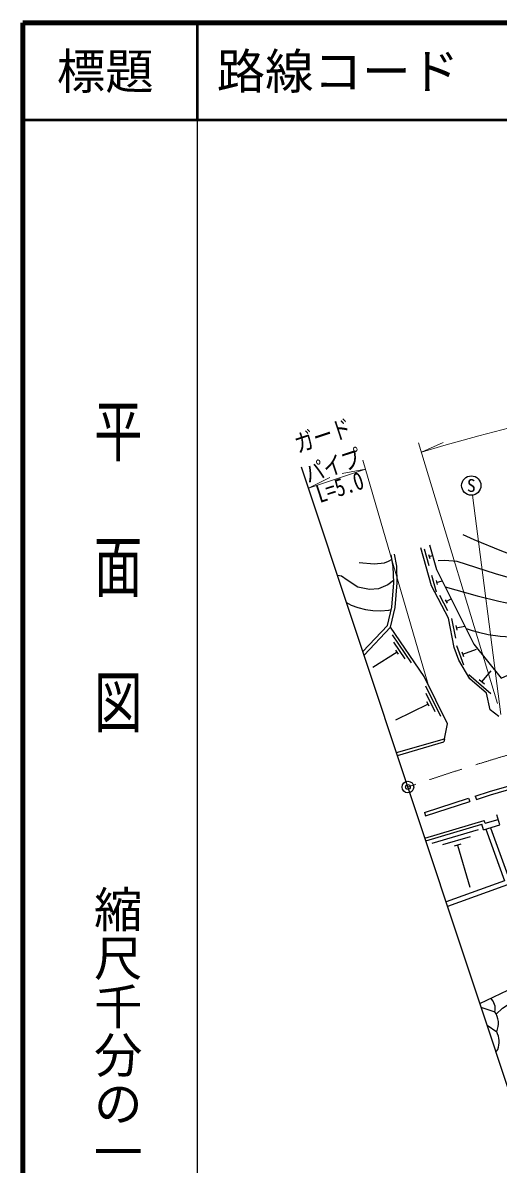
# Model space of a CAD drawing. Units: millimetres, scale not verified. Extents: x 40000 to 680000, y 20000 to 380000.
# Drawn here: x 40000 to 89045, y 262209 to 380000 of the extents above; entities that cross this region are included whole.
import ezdxf
from ezdxf.enums import TextEntityAlignment as Align

# ---------------------------------------------------------------- set-up
doc = ezdxf.new("R2010")
doc.units = ezdxf.units.MM
doc.header["$LTSCALE"] = 1000
doc.header["$PDMODE"] = 32
doc.header["$PDSIZE"] = 500
doc.linetypes.add('CHAIN', pattern=[18.5, 12, -1.5, 3.5, -1.5])
for name, color, linetype, lineweight in [('M-BGD', 7, 'Continuous', 25), ('M-BMK', 2, 'CHAIN', 13), ('M-BMK-OTRS', 5, 'Continuous', 25), ('M-BMK-SRVR', 3, 'Continuous', 25), ('M-STR-HTXT', 7, 'Continuous', 13), ('M-STR-STRC', 7, 'Continuous', 25), ('M-TTL', 2, 'Continuous', 140), ('M-TTL-BAND', 7, 'Continuous', 25), ('M-TTL-LINE', 7, 'Continuous', 50)]:
    doc.layers.add(name, color=color, linetype=linetype, lineweight=lineweight)
doc.layers.add('M-OTRS', color=6, linetype='Continuous')
doc.layers.add('M-TTL-TXT', color=7, linetype='Continuous')
doc.styles.add('@ＭＳ ゴシック', font='')
doc.styles.add('ＭＳ ゴシック', font='')
doc.styles.get('@ＭＳ ゴシック').set_extended_font_data('@MS Gothic')
doc.styles.get('ＭＳ ゴシック').set_extended_font_data('MS Gothic')

msp = doc.modelspace()

# ---------------------------------------------------------------- linework, layer by layer
at = {"layer": 'M-BGD'}
for p, q in [((81394, 325716), (81881, 323983)), ((81869, 325133), (81983, 324729)), ((81926, 324931), (82286, 325032)), ((82155, 323012), (82642, 321279)), ((82631, 322429), (82744, 322025)), ((82687, 322227), (83284, 322395)), ((82998, 320936), (83833, 319341)), ((83584, 320464), (83779, 320092)), ((83681, 320278), (84206, 320544)), ((84218, 318541), (84632, 316482)), ((84671, 317811), (84767, 317331)), ((84719, 317571), (85598, 317748)), ((80096, 313934), (78131, 316831)), ((79454, 314345), (78276, 316083)), ((84759, 315740), (85456, 313759)), ((78617, 315046), (76116, 313461)), ((78754, 314843), (78479, 315248)), ((85309, 315080), (85472, 314618)), ((85391, 314849), (86806, 315347)), ((86023, 312748), (88299, 310794)), ((87091, 312227), (87622, 311771)), ((87357, 311999), (88334, 313137)), ((83123, 308399), (81568, 311534)), ((82543, 308893), (81610, 310774)), ((81917, 309480), (81699, 309919)), ((81808, 309700), (78450, 308035)), ((78654, 304379), (83452, 305798)), ((83515, 306114), (83452, 305798)), ((81455, 298488), (85997, 299966)), ((81563, 298156), (86105, 299633)), ((85997, 299966), (86105, 299633)), ((86685, 300190), (86793, 299857)), ((81455, 298488), (81563, 298156)), ((89207, 297213), (88896, 298264)), ((81479, 295869), (87614, 297681)), ((81574, 295584), (87363, 297294)), ((87533, 296718), (87363, 297294)), ((87533, 296718), (89207, 297213)), ((87699, 297393), (87614, 297681)), ((87699, 297393), (89037, 297788)), ((88261, 296933), (90177, 291636)), ((86994, 296715), (82198, 295299)), ((86162, 296001), (83285, 295151)), ((87781, 296792), (89707, 291466)), ((85187, 295243), (84515, 295045)), ((84851, 295144), (86135, 290796)), ((89707, 291466), (83667, 289281)), ((87272, 278425), (88700, 277944)), ((87895, 276547), (88899, 275879)), ((88820, 273762), (89019, 274040))]:
    msp.add_line(p, q, dxfattribs=at)
for points in [[(105594, 322410), (104597, 322585), (102123, 322883), (98916, 323267), (95904, 323726), (93839, 324125), (92395, 324417), (91262, 324782), (89427, 325458), (86582, 326648), (85446, 327167)], [(75217, 314728), (77941, 317645), (78406, 319644), (78616, 322199), (78574, 323935), (78359, 325154)], [(89117, 308398), (88219, 309104), (87825, 310806), (86107, 312281), (84973, 314229), (84520, 315517), (83910, 318549), (82159, 321889), (81057, 325805)], [(81976, 326135), (82696, 323578), (86525, 315888), (89352, 312363), (92882, 313945), (96068, 315706), (98231, 316983), (101736, 319134), (104132, 320725)], [(74700, 324312), (76264, 324164), (77317, 324286), (77718, 324436), (78094, 324641)], [(75092, 315106), (77621, 317815), (78059, 319698), (78266, 322209), (78225, 323900), (78015, 325093)], [(103889, 320564), (101249, 320639), (98962, 320736), (96916, 321151), (93728, 321957), (91023, 322489), (88782, 323118), (84800, 324409), (83549, 324500), (82849, 324461)], [(78260, 322429), (77669, 321997), (76704, 321603), (75758, 321513), (74569, 321763), (73468, 322474), (72879, 322904), (72482, 322966)], [(83593, 321776), (86891, 320868), (89101, 320307), (91087, 319909), (93928, 319476), (96772, 319116), (99585, 318900), (101213, 318813)], [(73404, 320189), (73891, 319903), (74556, 319648), (75373, 319452), (76125, 319343), (76892, 319319), (77771, 319388), (77998, 319438)], [(78545, 304707), (83515, 306114), (83823, 307663), (81406, 312536), (77941, 317645)], [(85731, 317481), (86352, 317281), (87009, 317120), (88000, 316881), (89252, 316701), (91445, 316558), (94190, 316558), (97118, 316855), (98353, 317058)], [(87148, 278797), (91504, 280843), (95506, 282675), (99969, 284603), (104610, 286622), (109377, 288578), (116441, 291308), (124268, 294121), (135020, 297706), (141567, 300149), (144995, 301730), (146763, 302710), (151521, 305446)], [(126422, 301039), (118531, 299153), (108141, 296495), (100280, 294322), (94933, 292700), (90767, 291317), (83824, 288806)], [(86685, 300190), (88151, 300666), (90646, 301378)], [(86793, 299857), (88253, 300332), (90742, 301042)], [(88849, 277694), (89478, 278325), (91294, 279482), (92389, 280200), (93385, 280897), (94371, 281783), (94990, 282438)]]:
    msp.add_lwpolyline(points, dxfattribs=at)
for centre, radius, start, end in [((87340, 278279), 1401, 346.14694, 48.29907), ((86950, 276733), 2128, 336.3377, 34.67139), ((86714, 274814), 2431, 341.43896, 25.99505)]:
    msp.add_arc(centre, radius, start, end, dxfattribs=at)
at = {"layer": 'M-BMK'}
msp.add_arc((161201, 64779), 250000, 74.90086, 109.01876, dxfattribs=at)
at = {"layer": 'M-BMK-OTRS'}
msp.add_line((94044, 258028), (68769, 334149), dxfattribs=at)
at = {"layer": 'M-BMK-SRVR'}
msp.add_circle((79732, 301132), 600, dxfattribs=at)
at = {"layer": 'M-OTRS'}
msp.add_point((79732, 301132), dxfattribs=at)
at = {"layer": 'M-STR-HTXT'}
for p, q in [((80832, 336649), (88986, 309750)), ((81123, 335692), (83361, 336699)), ((75074, 334880), (81815, 311713)), ((69489, 331978), (75354, 333920)), ((75354, 333920), (72939, 333480)), ((69489, 331978), (71690, 333067)), ((89304, 308607), (86399, 331256))]:
    msp.add_line(p, q, dxfattribs=at)
msp.add_lwpolyline([(81123, 335692), (83424, 336362), (87066, 337378), (90208, 338214), (93740, 339106), (97357, 339970), (100951, 340780), (105103, 341653), (108833, 342383), (115088, 343490), (118955, 344103), (124611, 344900), (127945, 345315), (129897, 345539)], dxfattribs=at)
at = {"layer": 'M-STR-STRC'}
msp.add_circle((86272, 332248), 1000, dxfattribs=at)
at = {"layer": 'M-TTL'}
for p, q in [((40000, 380000), (40000, 20000)), ((680000, 380000), (40000, 380000))]:
    msp.add_line(p, q, dxfattribs=at)
at = {"layer": 'M-TTL-BAND'}
msp.add_line((58000, 370000), (58000, 20000), dxfattribs=at)
at = {"layer": 'M-TTL-LINE'}
for p, q in [((58000, 380000), (58000, 370000)), ((40000, 370000), (680000, 370000))]:
    msp.add_line(p, q, dxfattribs=at)

# ---------------------------------------------------------------- texts
at = {"layer": 'M-STR-HTXT', "style": 'ＭＳ ゴシック', "width": 0.8}
for s, p in [('ガード', (71404, 336022)), ('パイプ', (72438, 332900))]:
    msp.add_text(s, height=1833, rotation=18.318, dxfattribs=at).set_placement(p, align=Align.BOTTOM_CENTER)
msp.add_text('L=5.0', height=1833, rotation=18.318, dxfattribs=at).set_placement((72422, 332949), align=Align.TOP_CENTER)
at = {"layer": 'M-STR-STRC', "style": 'ＭＳ ゴシック'}
msp.add_text('S', height=1320, dxfattribs=at).set_placement((86272, 332248), align=Align.MIDDLE_CENTER)
at = {"layer": 'M-TTL-BAND', "style": '@ＭＳ ゴシック', "width": 1.4}
msp.add_text('平  面  図', height=3666, rotation=270, dxfattribs=at).set_placement((49777, 306475), align=Align.MIDDLE_RIGHT)
at = {"layer": 'M-TTL-BAND', "style": '@ＭＳ ゴシック'}
msp.add_text('縮尺千分の一', height=3666, rotation=270, dxfattribs=at).set_placement((49777, 261030), align=Align.MIDDLE_RIGHT)
at = {"layer": 'M-TTL-TXT', "style": 'ＭＳ ゴシック'}
msp.add_text('標題', height=3666, dxfattribs=at).set_placement((48500, 375000), align=Align.MIDDLE_CENTER)
msp.add_text('路線コード', height=3666, dxfattribs=at).set_placement((60000, 375000), align=Align.MIDDLE_LEFT)

doc.saveas('drawing.dxf')
